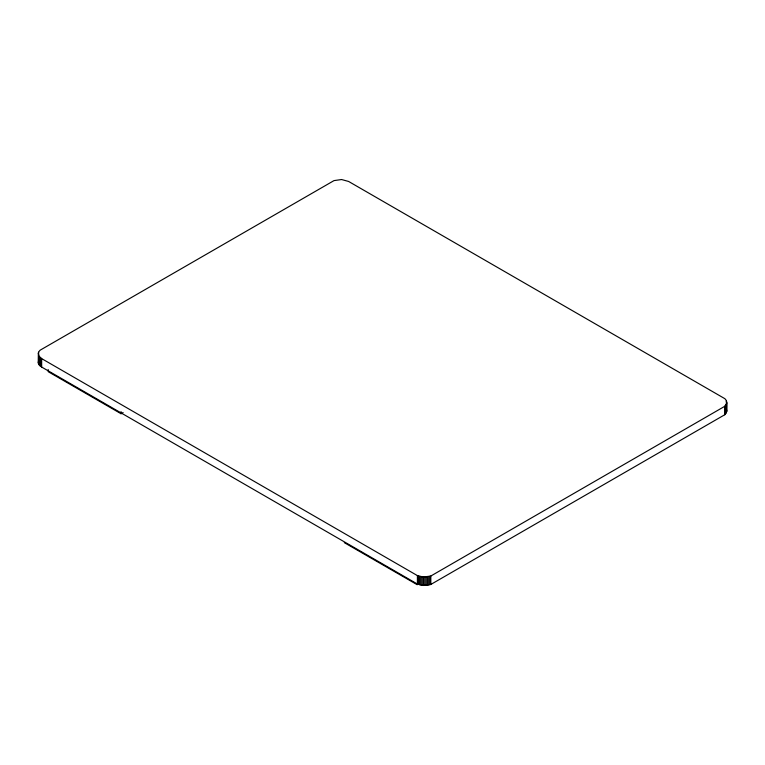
<?xml version="1.0" encoding="UTF-8"?>
<svg xmlns="http://www.w3.org/2000/svg" width="765" height="765" viewBox="0 0 765 765"><rect width="100%" height="100%" fill="white"/><g stroke="black" fill="none" stroke-linecap="round" stroke-linejoin="round"><path stroke-width="1.15" d="M38.346 353.019L38.872 356.041L41.654 358.613L417.403 575.605L423.456 577.02L430.819 576.026L724.751 406.311L726.654 403.337L726.09 400.162L724.904 398.708L348.63 181.468L341.582 179.536L334.009 180.607L40.163 350.169L38.967 351.537L38.346 353.019L38.307 362.983L39.378 365.182L41.654 367.047L417.403 584.039L423.456 585.464L430.819 584.46L724.751 414.745L726.654 411.771L726.75 402.533M38.585 360.697L38.307 362.983M48.224 369.591L48.224 371.694L121.052 413.741L123.117 412.545M344.307 542.643L417.231 584.737M726.473 409.371L726.75 410.968M726.693 401.73L726.654 411.771M726.473 400.936L726.396 412.565M725.995 404.895L725.995 413.33M725.43 405.632L725.43 414.066M724.751 406.311L724.751 414.745M430.819 576.026L430.819 584.46M429.892 576.332L429.892 584.776M428.677 576.638L428.677 585.082M427.406 576.867L427.406 585.302M426.105 577.001L426.105 585.445M424.785 577.059L424.785 585.493M423.456 577.02L423.456 585.464M422.156 576.906L422.156 585.34M420.874 576.695L420.874 585.139M419.65 576.408L419.65 584.843M418.484 576.045L418.484 584.479M417.719 575.729L417.719 584.173M417.403 575.605L417.403 584.039M121.052 411.637L121.052 413.741M41.654 358.613L41.654 367.047M40.775 358.039L40.775 366.483M40.01 357.418L40.01 365.852M39.378 356.748L39.378 365.182M38.872 356.041L38.872 364.475M38.585 352.263L38.518 363.738"/></g></svg>
